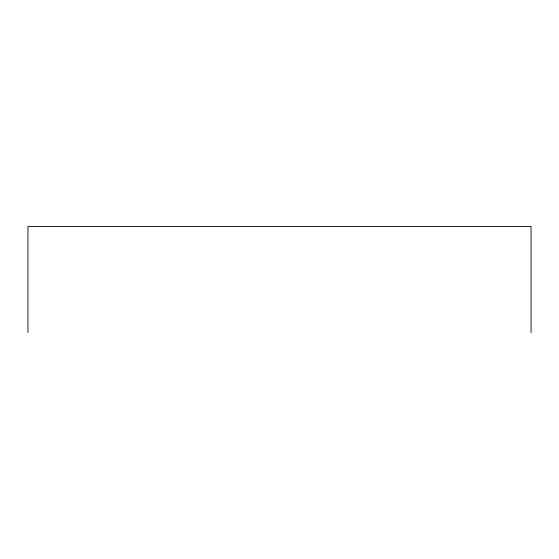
<?xml version="1.0" encoding="UTF-8"?>
<svg xmlns="http://www.w3.org/2000/svg" width="559" height="559" viewBox="0 0 559 559"><rect width="100%" height="100%" fill="white"/><g stroke="black" fill="none" stroke-linecap="round" stroke-linejoin="round"><path stroke-width="0.84" d="M531.05 332.514L531.05 226.486L27.95 226.486L27.95 332.514"/></g></svg>
